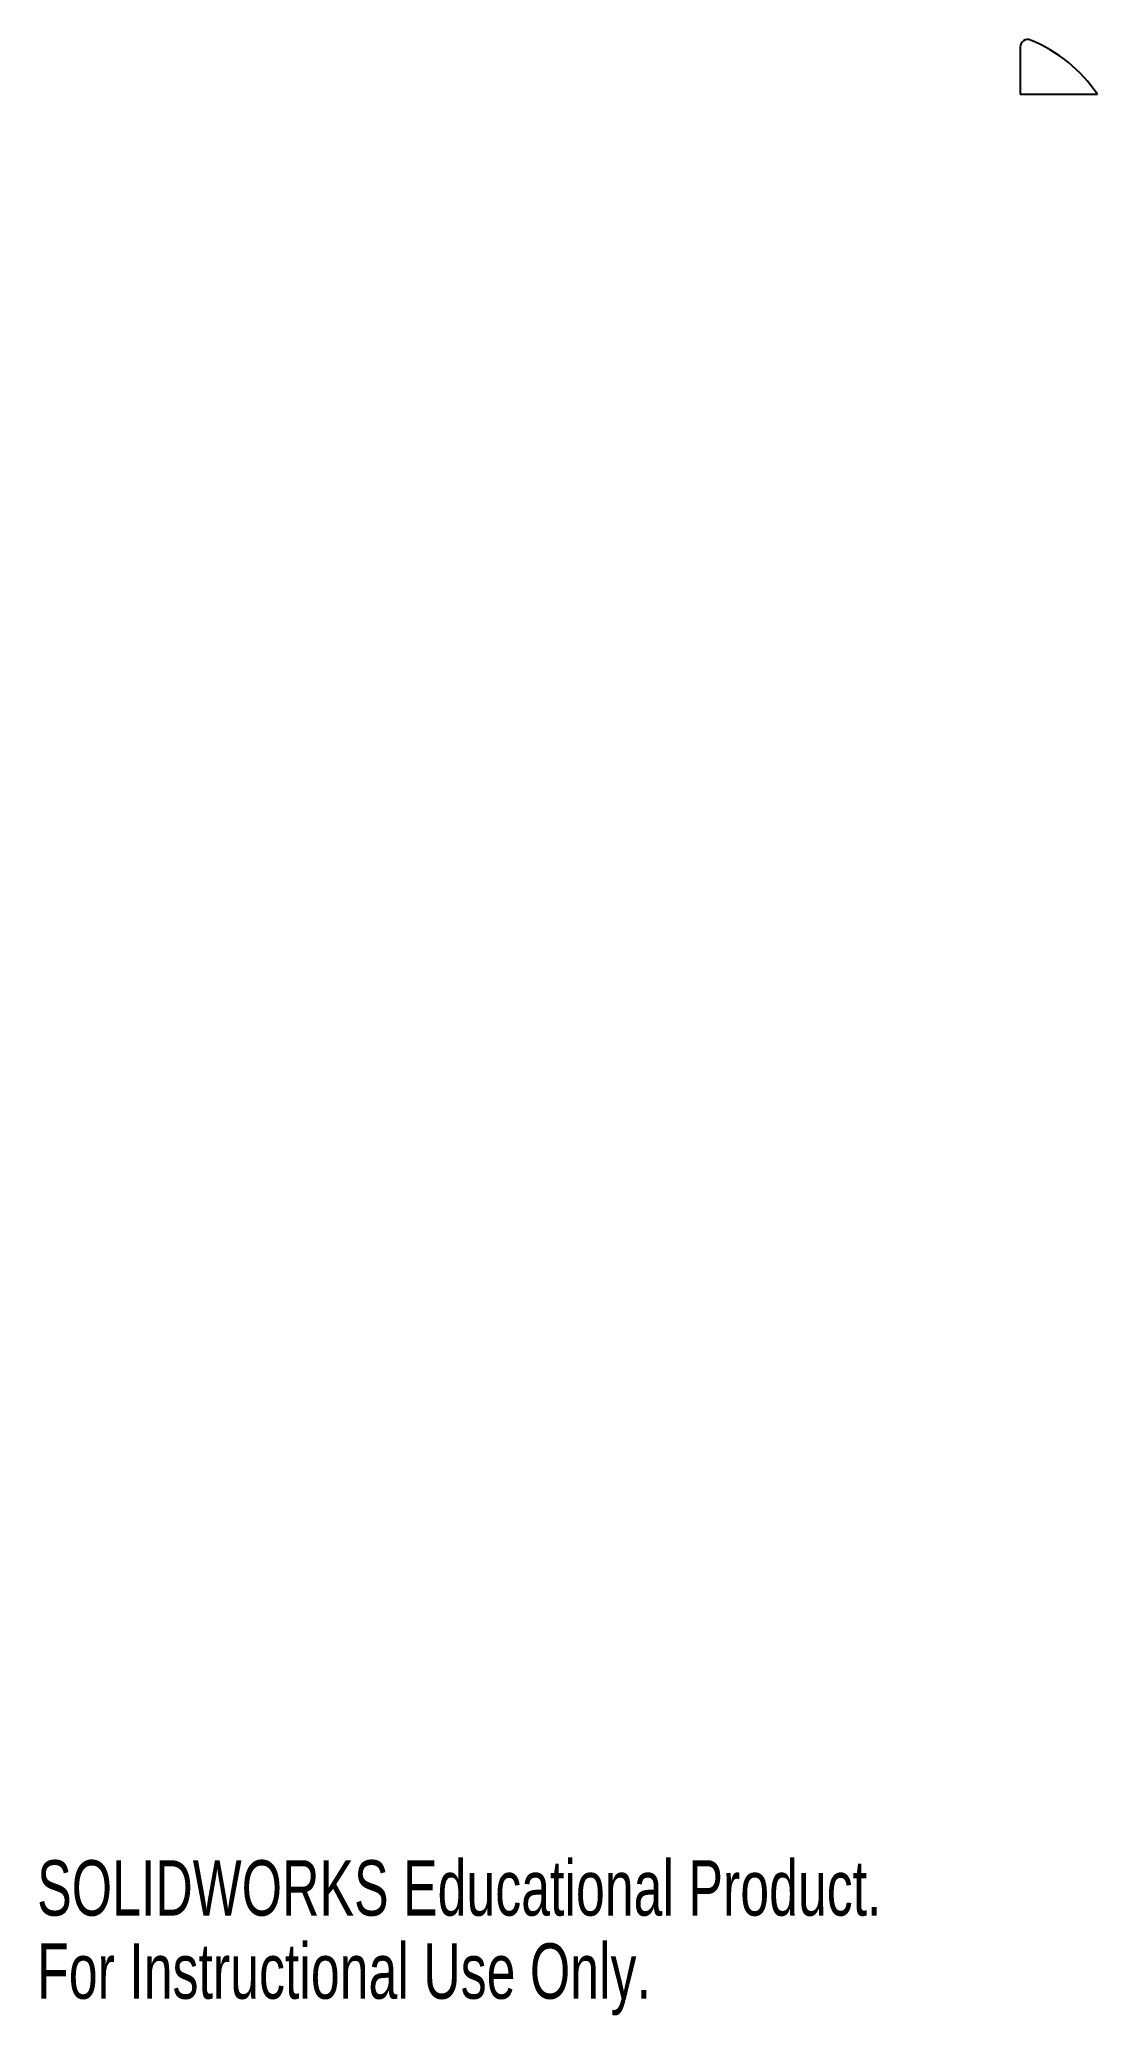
# Model space of a CAD drawing. Header units: millimetres. Extents: x 1 to 279, y 0 to 519.
import ezdxf

# ---------------------------------------------------------------- set-up
doc = ezdxf.new("R2010")
doc.units = ezdxf.units.MM
doc.styles.add('SLDTEXTSTYLE0', font='TXT', dxfattribs={"width": 0.7})

msp = doc.modelspace()

# ---------------------------------------------------------------- linework, layer by layer
at = {"color": 7, "linetype": 'Continuous', "lineweight": 25}
for p, q in [((258.2, 516.57), (258.2, 504.19)), ((258.2, 504.19), (278.52, 504.19))]:
    msp.add_line(p, q, dxfattribs=at)
for centre, radius, start, end in [((260.2, 516.57), 2, 67.7653, 180), ((246.14, 482.19), 39.14, 34.1972, 67.7653)]:
    msp.add_arc(centre, radius, start, end, dxfattribs=at)

# ---------------------------------------------------------------- texts
at = {"color": 7, "linetype": 'Continuous', "char_height": 14.5493, "attachment_point": 1, "style": 'SLDTEXTSTYLE0'}
for s, insert in [('SOLIDWORKS Educational Product.', (0, 40.58)), ('For Instructional Use Only.', (0, 18.76))]:
    msp.add_mtext(s, dxfattribs=dict(at, insert=insert))

doc.saveas('drawing.dxf')
